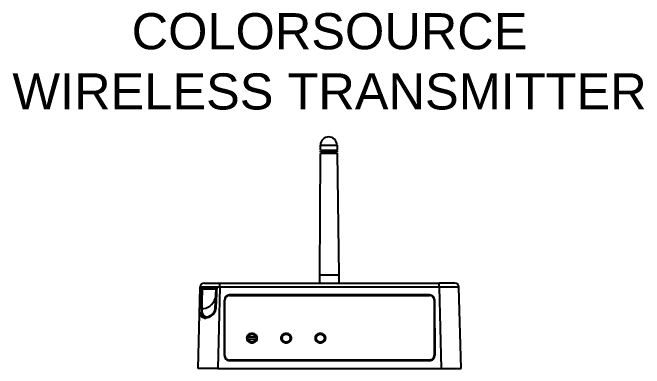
# Model space of a CAD drawing. Extents: x 5 to 346, y -5 to 215.
# Drawn here: x 215.47 to 227.47, y 208.3 to 215.07 of the extents above; entities that cross this region are included whole.
import ezdxf
from ezdxf.enums import TextEntityAlignment as Align

# ---------------------------------------------------------------- set-up
doc = ezdxf.new("R2010")
doc.units = 0
doc.header["$LTSCALE"] = 0.5
doc.header["$MEASUREMENT"] = 0
doc.layers.get('0').update_dxf_attribs({"linetype": 'CONTINUOUS'})
doc.layers.add('RISER', color=7, linetype='CONTINUOUS')
doc.styles.add('ARIAL', font='arial.ttf')

# ---------------------------------------------------------------- blocks, each defined once
blk = doc.blocks.new('*U82')
at = {"layer": 'RISER'}
for p, q in [((-0.173, 3.379), (-0.173, 3.475)), ((-0.153, 3.36), (-0.153, 3.38)), ((0.122, 3.381), (0.123, 3.361)), ((0.142, 3.477), (0.142, 3.381)), ((-0.184, 1.008), (-0.172, 3.32)), ((-0.173, 3.34), (-0.173, 3.36)), ((-0.153, 3.32), (-0.153, 3.34)), ((0.123, 3.342), (0.123, 3.322)), ((0.142, 3.361), (0.142, 3.342)), ((0.142, 3.322), (0.178, 1.01)), ((-0.183, 0.851), (-0.184, 1.008)), ((0.178, 1.01), (0.179, 0.851)), ((-2.38, 0.851), (-2.085, 0.851)), ((-2.085, 0.774), (-2.085, 0.851)), ((-2.085, 0.851), (2.085, 0.851)), ((2.085, 0.774), (2.085, 0.851)), ((2.38, 0.851), (2.085, 0.851)), ((-2.5, -0.774), (-2.459, 0.774)), ((-2.161, 0.733), (-2.423, 0.733)), ((-2.161, 0.734), (-2.178, 0.368)), ((-2.085, 0.774), (-2.125, -0.774)), ((2.085, 0.774), (-2.085, 0.774)), ((2.085, 0.774), (2.125, -0.774)), ((2.5, -0.774), (2.459, 0.774)), ((-1.902, 0.613), (1.898, 0.617)), ((1.9, 0.624), (-1.9, 0.624)), ((-1.9, 0.623), (-1.9, 0.624)), ((-1.9, 0.623), (1.9, 0.623)), ((1.9, 0.623), (1.9, 0.624)), ((-1.999, 0.525), (-2, -0.525)), ((-1.998, 0.525), (-1.999, 0.525)), ((-1.999, -0.525), (-1.998, 0.525)), ((-1.991, -0.526), (-1.992, 0.523)), ((-1.991, -0.526), (-1.992, 0.523)), ((-1.992, 0.523), (-1.992, 0.523)), ((1.988, 0.527), (1.989, -0.523)), ((1.998, 0.525), (1.999, -0.525)), ((1.998, 0.525), (1.999, 0.525)), ((2, -0.525), (1.999, 0.525)), ((-2.336, 0.203), (-2.363, 0.203)), ((-1.403, -0.177), (-1.547, -0.177)), ((-1.547, -0.216), (-1.403, -0.216)), ((-1.999, -0.525), (-2, -0.525)), ((-1.991, -0.526), (-1.991, -0.526)), ((1.989, -0.523), (1.989, -0.523)), ((1.999, -0.525), (2, -0.525)), ((1.899, -0.613), (-1.901, -0.616)), ((1.899, -0.613), (-1.901, -0.616)), ((-1.901, -0.616), (-1.901, -0.616)), ((-1.9, -0.624), (-1.9, -0.625)), ((1.9, -0.624), (-1.9, -0.624)), ((-1.9, -0.625), (1.9, -0.625)), ((1.899, -0.613), (1.899, -0.613)), ((1.9, -0.624), (1.9, -0.625)), ((-2.125, -0.774), (-2.5, -0.774)), ((-2.125, -0.774), (2.125, -0.774)), ((2.125, -0.774), (2.5, -0.774))]:
    blk.add_line(p, q, dxfattribs=at)
at = {"layer": 'RISER', "flags": 128}
for points in [[(-0.173, 3.475), (-0.172, 3.475), (-0.164, 3.475), (-0.147, 3.476), (-0.124, 3.476), (-0.095, 3.476), (-0.061, 3.476), (-0.025, 3.476), (0.012, 3.476), (0.047, 3.477), (0.078, 3.477), (0.105, 3.477), (0.125, 3.477), (0.137, 3.477), (0.142, 3.477)], [(-0.173, 3.379), (-0.172, 3.379), (-0.163, 3.379), (-0.147, 3.38), (-0.123, 3.38), (-0.094, 3.38), (-0.06, 3.38), (-0.024, 3.38), (0.012, 3.38), (0.047, 3.381), (0.079, 3.381), (0.105, 3.381), (0.125, 3.381), (0.138, 3.381), (0.142, 3.381), (0.142, 3.381)], [(-0.173, 3.36), (-0.172, 3.36), (-0.163, 3.36), (-0.147, 3.36), (-0.123, 3.36), (-0.094, 3.36), (-0.06, 3.36), (-0.024, 3.361), (0.012, 3.361), (0.047, 3.361), (0.079, 3.361), (0.105, 3.361), (0.126, 3.361), (0.138, 3.361), (0.142, 3.361)], [(-0.173, 3.34), (-0.172, 3.34), (-0.163, 3.34), (-0.147, 3.34), (-0.123, 3.34), (-0.094, 3.34), (-0.06, 3.341), (-0.024, 3.341), (0.012, 3.341), (0.047, 3.341), (0.079, 3.341), (0.106, 3.341), (0.126, 3.342), (0.138, 3.342), (0.142, 3.342)], [(-0.172, 3.32), (-0.171, 3.32), (-0.163, 3.32), (-0.147, 3.321), (-0.123, 3.321), (-0.094, 3.321), (-0.06, 3.321), (-0.024, 3.321), (0.012, 3.321), (0.047, 3.322), (0.079, 3.322), (0.106, 3.322), (0.126, 3.322), (0.138, 3.322), (0.142, 3.322)], [(-0.184, 1.008), (-0.183, 1.008), (-0.175, 1.008), (-0.158, 1.008), (-0.135, 1.008), (-0.105, 1.008), (-0.07, 1.008), (-0.032, 1.009), (0.007, 1.009), (0.045, 1.009), (0.082, 1.009), (0.114, 1.009), (0.141, 1.009), (0.161, 1.01), (0.174, 1.01), (0.178, 1.01), (0.178, 1.01)]]:
    blk.add_lwpolyline(points, dxfattribs=at)
at = {"layer": 'RISER'}
for points in [[(-1.57, -0.197), (-1.57, -0.197), (-1.569, -0.181), (-1.565, -0.167), (-1.559, -0.153), (-1.552, -0.141), (-1.542, -0.13), (-1.531, -0.12), (-1.519, -0.112), (-1.505, -0.107), (-1.49, -0.103), (-1.475, -0.102), (-1.475, -0.102), (-1.46, -0.103), (-1.445, -0.107), (-1.431, -0.112), (-1.419, -0.12), (-1.408, -0.13), (-1.398, -0.141), (-1.391, -0.153), (-1.385, -0.167), (-1.381, -0.181), (-1.38, -0.197), (-1.38, -0.197), (-1.381, -0.212), (-1.385, -0.227), (-1.391, -0.24), (-1.398, -0.253), (-1.408, -0.264), (-1.419, -0.273), (-1.431, -0.281), (-1.445, -0.287), (-1.46, -0.291), (-1.475, -0.292), (-1.475, -0.292), (-1.49, -0.291), (-1.505, -0.287), (-1.519, -0.281), (-1.531, -0.273), (-1.542, -0.264), (-1.552, -0.253), (-1.559, -0.24), (-1.565, -0.227), (-1.569, -0.212), (-1.57, -0.197), (-1.57, -0.197)], [(-0.92, -0.197), (-0.92, -0.197), (-0.919, -0.181), (-0.915, -0.167), (-0.909, -0.153), (-0.902, -0.141), (-0.892, -0.13), (-0.881, -0.12), (-0.869, -0.112), (-0.855, -0.107), (-0.84, -0.103), (-0.825, -0.102), (-0.825, -0.102), (-0.81, -0.103), (-0.795, -0.107), (-0.781, -0.112), (-0.769, -0.12), (-0.758, -0.13), (-0.748, -0.141), (-0.741, -0.153), (-0.735, -0.167), (-0.731, -0.181), (-0.73, -0.197), (-0.73, -0.197), (-0.731, -0.212), (-0.735, -0.227), (-0.741, -0.24), (-0.748, -0.253), (-0.758, -0.264), (-0.769, -0.273), (-0.781, -0.281), (-0.795, -0.287), (-0.81, -0.291), (-0.825, -0.292), (-0.825, -0.292), (-0.84, -0.291), (-0.855, -0.287), (-0.869, -0.281), (-0.881, -0.273), (-0.892, -0.264), (-0.902, -0.253), (-0.909, -0.24), (-0.915, -0.227), (-0.919, -0.212), (-0.92, -0.197), (-0.92, -0.197)], [(-0.27, -0.197), (-0.27, -0.197), (-0.269, -0.181), (-0.265, -0.167), (-0.259, -0.153), (-0.252, -0.141), (-0.242, -0.13), (-0.231, -0.12), (-0.219, -0.112), (-0.205, -0.107), (-0.19, -0.103), (-0.175, -0.102), (-0.175, -0.102), (-0.16, -0.103), (-0.145, -0.107), (-0.131, -0.112), (-0.119, -0.12), (-0.108, -0.13), (-0.098, -0.141), (-0.091, -0.153), (-0.085, -0.167), (-0.081, -0.181), (-0.08, -0.197), (-0.08, -0.197), (-0.081, -0.212), (-0.085, -0.227), (-0.091, -0.24), (-0.098, -0.253), (-0.108, -0.264), (-0.119, -0.273), (-0.131, -0.281), (-0.145, -0.287), (-0.16, -0.291), (-0.175, -0.292), (-0.175, -0.292), (-0.19, -0.291), (-0.205, -0.287), (-0.219, -0.281), (-0.231, -0.273), (-0.242, -0.264), (-0.252, -0.253), (-0.259, -0.24), (-0.265, -0.227), (-0.269, -0.212), (-0.27, -0.197), (-0.27, -0.197)]]:
    blk.add_lwpolyline(points, dxfattribs=at)
for centre in [(-1.475, -0.197), (-0.825, -0.197), (-0.175, -0.197)]:
    blk.add_circle(centre, 0.0779, dxfattribs=at)
for centre, radius, start, end in [((-0.016, 3.476), 0.157, 90.2945, 180.2945), ((-0.016, 3.476), 0.157, 0.2945, 90.2945), ((-2.38, 0.771), 0.08, 90, 178.5), ((2.38, 0.771), 0.08, 1.5, 90), ((-1.9, 0.525), 0.0988, 90, 179.9476), ((-1.9, 0.525), 0.0983, 90, 179.9476), ((-1.902, 0.523), 0.09, 90.0425, 180.0426), ((1.898, 0.527), 0.09, 0.0621, 90.0623), ((1.9, 0.525), 0.0988, 0.0524, 90), ((1.9, 0.525), 0.0983, 0.0524, 90), ((-2.45, 0.122), 0.246, 85.703, 93.4131), ((-1.9, -0.525), 0.0998, 179.9476, 270), ((-1.9, -0.525), 0.0992, 179.9476, 270), ((-1.901, -0.526), 0.09, 180.0622, 270.0622), ((1.899, -0.523), 0.09, 270.0425, 0.0426), ((1.899, -0.523), 0.09, 270.0425, 0.0426), ((1.9, -0.525), 0.0998, 270, 0.0524), ((1.9, -0.525), 0.0992, 270, 0.0524)]:
    blk.add_arc(centre, radius, start, end, dxfattribs=at)
for centre, major_axis, ratio, start_param, end_param in [((-2.403, -11.382), (0.293, 21.139), 0.012767, 0.959456, 0.981584), ((-2.084, 0.771), (-0.375, 0.002), 0.00558, 4.712959, 6.28307), ((-2.085, 0.753), (-0.375, 0.001), 0.001373, 4.869147, 6.127044), ((-2.389, -11.382), (0.307, 21.139), 0.012097, 0.960646, 0.981617), ((-2.403, -11.382), (0.823, 21.139), 0.012313, 0.959759, 0.981886), ((2.084, 0.771), (-0.375, -0.002), 0.00558, 3.141708, 4.711819), ((-2.414, 0.75), (-0.01, 0.384), 0.719222, 3.044565, 4.202189), ((-2.1, 0.189), (-0.375, -0.004), 0.010323, 0.737143, 0.832214), ((-2.1, 0.209), (-0.356, -0.004), 0.012341, 0.737044, 0.832115)]:
    blk.add_ellipse(centre, major_axis=major_axis, ratio=ratio, start_param=start_param, end_param=end_param, dxfattribs=at)
for points, knots in [([(-2.463, 0.304), (-2.463, 0.307), (-2.464, 0.327), (-2.464, 0.349), (-2.464, 0.368)], [0, 0, 0, 0, 0.1405119, 1, 1, 1, 1]), ([(-2.431, 0.367), (-2.431, 0.351), (-2.431, 0.331), (-2.43, 0.312), (-2.43, 0.31)], [0, 0, 0, 0, 0.837837, 1, 1, 1, 1]), ([(-2.178, 0.368), (-2.178, 0.366), (-2.178, 0.354), (-2.182, 0.335), (-2.19, 0.319), (-2.193, 0.313)], [0, 0, 0, 0, 0.095441, 0.635376, 1, 1, 1, 1]), ([(-2.162, 0.368), (-2.165, 0.349), (-2.168, 0.327), (-2.177, 0.307), (-2.179, 0.304)], [0, 0, 0, 0, 0.859488, 1, 1, 1, 1]), ([(-2.377, 0.184), (-2.39, 0.186), (-2.416, 0.189), (-2.442, 0.216), (-2.457, 0.255), (-2.461, 0.289), (-2.463, 0.304)], [0, 0, 0, 0, 0.253986, 0.504943, 0.772834, 1, 1, 1, 1]), ([(-2.431, 0.311), (-2.43, 0.297), (-2.428, 0.267), (-2.416, 0.232), (-2.396, 0.208), (-2.374, 0.204), (-2.363, 0.203)], [0, 0, 0, 0, 0.232717, 0.503253, 0.752042, 1, 1, 1, 1]), ([(-2.43, 0.31), (-2.43, 0.31), (-2.43, 0.31), (-2.43, 0.31), (-2.431, 0.311), (-2.431, 0.311), (-2.431, 0.311), (-2.431, 0.311), (-2.431, 0.311), (-2.431, 0.311), (-2.431, 0.311)], [0, 0, 0, 0, 0.318764, 0.535852, 0.685035, 0.826935, 0.890811, 0.955304, 0.992249, 1, 1, 1, 1]), ([(-2.43, 0.31), (-2.428, 0.3), (-2.42, 0.274), (-2.398, 0.238), (-2.367, 0.211), (-2.344, 0.207), (-2.333, 0.206)], [0, 0, 0, 0, 0.164476, 0.465821, 0.767015, 1, 1, 1, 1]), ([(-2.179, 0.304), (-2.188, 0.289), (-2.208, 0.255), (-2.254, 0.216), (-2.305, 0.189), (-2.336, 0.186), (-2.352, 0.184)], [0, 0, 0, 0, 0.227166, 0.495057, 0.746014, 1, 1, 1, 1]), ([(-2.193, 0.313), (-2.194, 0.309), (-2.2, 0.294), (-2.217, 0.272), (-2.241, 0.246), (-2.268, 0.226), (-2.292, 0.213), (-2.306, 0.209), (-2.311, 0.207)], [0, 0, 0, 0, 0.072163, 0.268555, 0.478114, 0.690793, 0.87512, 1, 1, 1, 1]), ([(-2.311, 0.207), (-2.314, 0.206), (-2.324, 0.203), (-2.333, 0.203), (-2.339, 0.203)], [0, 0, 0, 0, 0.312218, 1, 1, 1, 1])]:
    blk.add_open_spline(points, degree=3, knots=knots, dxfattribs=at)
at = {"layer": 'RISER', "color": 1, "insert": (0, 4.145), "char_height": 0.6875, "attachment_point": 8, "style": 'ARIAL'}
blk.add_mtext('COLORSOURCE \\PWIRELESS TRANSMITTER', dxfattribs=at)
at = {"layer": 'RISER', "color": 1, "style": 'ARIAL'}
blk.add_attdef('STATIONID', text='', height=0.688, dxfattribs=at).set_placement((0, 6.47), align=Align.CENTER)
for tag, p in [('LOCATION', (0, -1.274)), ('DRAWINGREF', (0, -2.374))]:
    blk.add_attdef(tag, text='', height=0.688, dxfattribs=at).set_placement(p, align=Align.TOP_CENTER)

msp = doc.modelspace()

# ---------------------------------------------------------------- block references
msp.add_blockref('*U82', (221.49, 209.076))

doc.saveas('drawing.dxf')
